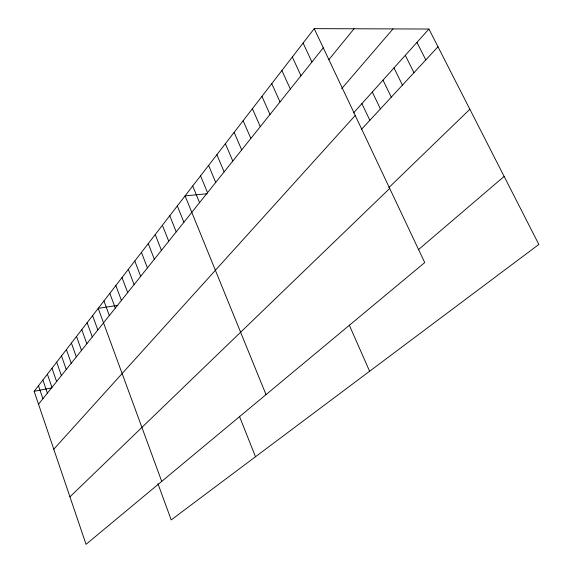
<?xml version="1.0" encoding="UTF-8"?>
<svg xmlns="http://www.w3.org/2000/svg" width="573" height="573" viewBox="0 0 573 573"><rect width="100%" height="100%" fill="white"/><g stroke="black" fill="none" stroke-linecap="round" stroke-linejoin="round"><path stroke-width="0.86" d="M314.226 28.65L424.729 262.577L86.05 544.35L34.151 391.323L314.226 28.65L428.933 29.03L538.849 244.449L171.191 519.912L157.947 483.705M38.52 404.209L323.272 47.803M328.802 59.721L354.05 28.779M341.666 88.672L392.999 28.908M353.577 112.895L428.933 29.03M53.783 449.211L355.239 115.481M361.391 129.434L437.98 46.757M388.859 187.593L469.874 109.271M69.935 496.841L389.704 188.431M418.247 249.821L504.147 176.427M34.151 391.323L51.584 387.914M117.709 305.337L98.212 308.367L161.715 481.399M207.161 193.746L185.086 195.873L266.015 394.625M416.943 42.366L425.789 59.914M405.297 55.323L413.95 72.692M393.988 67.915L402.454 85.105M383 80.148L391.28 97.166M372.307 92.045L380.415 108.891M361.914 103.62L369.85 120.294M303.103 43.047L311.941 61.991M292.33 56.999L300.961 75.729M281.887 70.522L290.325 89.044M271.76 83.637L280.011 101.951M261.933 96.357L270.005 114.478M349.301 325.156L369.614 371.24M252.399 108.712L260.285 126.633M243.131 120.71L250.859 138.437M234.135 132.363L241.699 149.904M225.382 143.687L232.796 161.049M216.881 154.703L224.136 171.886M208.608 165.418L215.72 182.422M200.557 175.839L207.533 192.671M192.714 185.989L199.562 202.649M177.315 205.929L183.897 222.245M169.758 215.72L176.212 231.864M239.421 416.249L255.486 456.753M162.395 225.253L168.734 241.226M155.233 234.536L161.443 250.351M148.242 243.582L154.345 259.232M141.438 252.392L147.426 267.892M134.798 260.994L140.686 276.336M128.323 269.374L134.103 284.566M122.006 277.554L127.693 292.595M115.839 285.54L121.426 300.438M109.823 293.326L115.316 308.081M103.949 300.94L109.35 315.551M92.604 315.63L97.833 329.969M87.125 322.728L92.267 336.931M81.767 329.661L86.831 343.743M76.531 336.444L81.516 350.397M71.403 343.077L76.316 356.9M66.396 349.566L71.231 363.268M61.49 355.919L66.253 369.492M56.691 362.136L61.383 375.587M51.993 368.217L56.62 381.554M47.394 374.176L51.95 387.391M42.889 380.006L47.38 393.114M38.477 385.722L42.903 398.715"/></g></svg>
